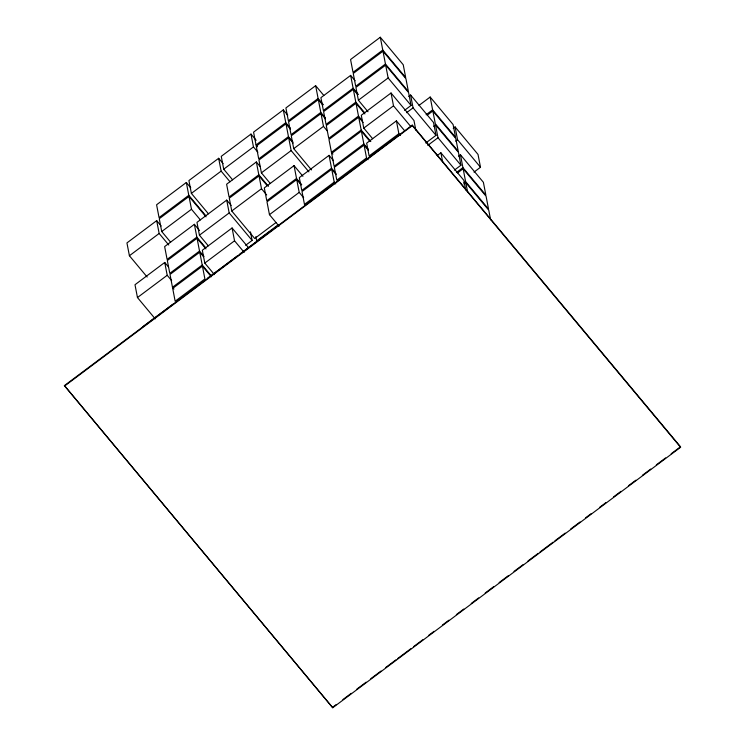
<?xml version="1.0" encoding="UTF-8"?>
<svg xmlns="http://www.w3.org/2000/svg" width="745" height="745" viewBox="0 0 745 745"><rect width="100%" height="100%" fill="white"/><g stroke="black" fill="none" stroke-linecap="round" stroke-linejoin="round"><path stroke-width="1.12" d="M186.325 182.497L156.59 204.773L159.058 217.596L188.802 195.32L186.325 182.497L190.767 187.824M223.1 163.611L218.658 158.294L188.913 180.56L191.381 193.383L208.404 213.787M256.168 140.293L250.981 134.081L221.246 156.357L223.714 169.18L232.589 179.824M287.756 115.196L283.314 109.878L253.57 132.144L256.038 144.968L257.519 146.746M315.638 85.666L285.903 107.941L288.371 120.765L318.115 98.489L315.638 85.666L323.777 95.425M380.295 37.25L350.56 59.526L353.028 72.349L382.772 50.073L380.295 37.25L403.231 64.75L405.699 77.573L382.772 50.073M191.381 193.383L221.125 171.117L218.658 158.294M223.714 169.18L253.458 146.905L250.981 134.081M256.038 144.968L285.782 122.701L283.314 109.878M161.125 225.968L156.683 220.65L126.939 242.917L129.407 255.74L147.165 277.028M206.03 216.842L189.016 196.438L159.272 218.713L161.74 231.537L170.614 242.181M285.996 123.81L256.252 146.085L258.72 158.909L288.464 136.633L285.996 123.81L290.438 129.136M318.329 99.606L288.585 121.873L291.053 134.696L320.797 112.43L318.329 99.606L322.762 104.924M350.653 75.394L320.909 97.669L323.377 110.493L353.121 88.217L350.653 75.394L355.095 80.721M382.986 51.191L353.242 73.457L355.71 86.28L385.454 64.014L382.986 51.191L405.923 78.691L408.39 91.514L385.454 64.014M129.407 255.74L159.151 233.474L156.683 220.65M161.74 231.537L191.484 209.261L189.016 196.438M256.354 161.963L226.61 184.229L229.078 197.053L258.822 174.786L256.354 161.963L260.052 166.396M293.12 143.077L288.678 137.75L258.943 160.026L261.411 172.849L270.286 183.493M325.453 118.865L321.011 113.547L291.267 135.814L293.735 148.637L311.494 169.925M353.335 89.335L323.6 111.61L326.068 124.434L355.803 102.158L353.335 89.335L357.777 94.662M404.563 110.325L411.072 105.445L408.605 92.622L385.668 65.122L355.924 87.398L358.392 100.221L368.011 111.75M261.411 172.849L291.146 150.574L288.678 137.75M293.735 148.637L323.479 126.361L321.011 113.547M358.392 100.221L388.136 77.946L385.668 65.122M194.38 224.31L164.636 246.586L167.103 259.409L196.848 237.133L194.38 224.31L199.558 230.522M231.146 205.424L226.713 200.107L196.969 222.373L199.436 235.197L208.311 245.85M267.176 185.654L259.037 175.894L229.292 198.17L231.76 210.993L254.697 238.493L276.078 222.485M356.026 103.276L326.282 125.542L328.75 138.365L358.494 116.099L356.026 103.276L364.901 113.92M199.436 235.197L229.181 212.93L226.713 200.107M231.76 210.993L261.504 188.718L259.037 175.894M168.435 266.896L164.738 262.464L134.994 284.73L137.462 297.553L155.221 318.851M197.062 238.251L167.318 260.526L169.795 273.35L199.53 251.074L197.062 238.251L205.946 248.895M294.051 165.623L264.307 187.898L266.775 200.722L296.519 178.446L294.051 165.623L302.926 176.276M363.141 122.534L358.708 117.207L328.964 139.483L331.432 152.306L332.913 154.075M415.822 130.124L413.969 120.504L391.032 93.004L361.288 115.27L363.765 128.093L372.64 138.738M137.462 297.553L167.206 275.287L164.738 262.464M331.432 152.306L361.176 130.03L358.708 117.207M363.765 128.093L393.5 105.827L391.032 93.004M203.45 256.625L199.744 252.192L170.009 274.458L172.477 287.281L173.958 289.06M248.355 247.498L232.077 227.979L202.333 250.255L204.8 263.078L214.42 274.607M301.176 184.89L296.733 179.564L266.989 201.839L269.457 214.662L279.077 226.191M329.057 155.36L299.322 177.627L301.79 190.45L331.534 168.184L329.057 155.36L333.499 160.678M361.39 131.148L331.646 153.423L334.114 166.247L363.858 143.971L361.39 131.148L369.529 140.907M408.735 96.412L410.597 95.015L433.534 122.515L436.002 135.339L425.777 142.993M172.477 287.281L202.221 265.015L199.744 252.192M204.8 263.078L234.545 240.803L232.077 227.979M269.457 214.662L299.201 192.387L296.733 179.564M406.556 112.709L413.065 107.839L410.597 95.015M202.435 266.133L172.691 288.399L175.159 301.222L204.903 278.947L202.435 266.133L211.31 276.777M331.749 169.292L302.004 191.567L304.472 204.391L334.216 182.115L331.749 169.292L336.181 174.619M364.072 145.089L334.328 167.355L336.805 180.178L366.54 157.912L364.072 145.089L368.514 150.406M396.405 120.876L366.661 143.152L369.129 155.975L398.873 133.7L396.405 120.876L404.544 130.636M419.007 105.39L430.163 97.036L453.09 124.536L455.567 137.359L432.631 109.86L430.163 97.036M245.608 245.301L252.117 240.43L250.469 231.881M278.071 224.878L256.69 240.886L255.87 236.612M143.049 326.543L172.784 304.277M207.706 278.127L237.441 255.861M240.03 253.924L269.774 231.648M304.686 205.508L334.43 183.233M369.343 157.083L399.087 134.817M64.405 385.603L412.255 125.123L680.502 446.758L680.595 447.27L332.745 707.75L64.405 385.603L332.745 707.75M426.121 114.73L432.631 109.86M64.498 386.115L412.348 125.635L412.255 125.123M427.267 115.149L432.845 110.968L455.782 138.477L458.25 151.291L435.313 123.791L432.845 110.968M433.665 126.305L435.527 124.909L458.464 152.408L460.931 165.232L454.422 170.102M427.77 145.387L437.995 137.732L435.527 124.909M453.23 128.317L455.093 126.929L478.02 154.429L480.497 167.252L473.988 172.123M455.698 141.14L457.56 139.753L455.093 126.929M437.175 155.565L440.891 152.79L463.828 180.29L465.681 189.9M458.594 156.189L460.457 154.802L483.393 182.302L485.861 195.125L462.924 167.625L460.457 154.802M456.424 172.495L462.924 167.625M457.56 172.915L463.139 168.743L486.075 196.242L488.543 209.066L465.606 181.566L463.139 168.743M463.753 182.953L465.606 181.566M463.967 184.071L465.821 182.674L488.757 210.174L490.61 219.794M332.652 707.238L336.368 704.453M342.877 699.574L351.249 693.306M356.827 689.125L366.13 682.169M370.787 678.686L381.012 671.021M385.659 667.539L395.893 659.874M397.756 658.487L410.774 648.737M413.568 646.641L422.862 639.676M428.45 635.504L434.028 631.322M442.4 625.055L448.909 620.175M456.35 614.606L463.79 609.038M471.231 603.459L478.672 597.89M485.181 593.02L493.553 586.743M499.131 582.571L508.435 575.606M514.013 571.424L523.316 564.459M527.963 560.976L538.197 553.321M540.06 551.924L553.079 542.174M554.941 540.777L565.166 533.122M570.745 528.941L580.048 521.975M585.626 517.794L591.213 513.622M599.585 507.354L606.095 502.475M613.535 496.906L620.976 491.328M628.417 485.759L635.857 480.19M642.367 475.31L650.739 469.043M656.317 464.861L665.62 457.905M671.198 453.724L680.502 446.758M457.56 139.753L480.497 167.252M388.136 77.946L411.072 105.445M413.065 107.839L436.002 135.339M437.995 137.732L460.931 165.232M412.348 125.635L680.595 447.27M393.5 105.827L410.523 126.231M398.873 133.7L400.354 135.478M353.121 88.217L358.298 94.429M355.803 102.158L364.687 112.802M358.494 116.099L362.191 120.532M361.176 130.03L370.796 141.569M363.858 143.971L368.3 149.298M318.115 98.489L323.293 104.7M366.54 157.912L368.021 159.681M320.797 112.43L325.23 117.747M323.479 126.361L327.176 130.803M331.534 168.184L335.967 173.501M285.782 122.701L290.224 128.019M334.216 182.115L335.697 183.894M288.464 136.633L292.906 141.96M291.146 150.574L308.905 171.862M296.519 178.446L301.697 184.658M299.201 192.387L303.643 197.714M253.458 146.905L257.891 152.231M258.822 174.786L268.442 186.315M261.504 188.718L266.682 194.929M221.125 171.117L230 181.761M229.181 212.93L252.117 240.43M234.545 240.803L244.164 252.341M188.802 195.32L205.816 215.724M191.484 209.261L200.358 219.905M196.848 237.133L205.732 247.787M199.53 251.074L203.972 256.401M202.221 265.015L211.096 275.659M159.151 233.474L168.77 245.003M167.206 275.287L171.648 280.604M465.821 182.674L467.674 192.294M440.891 152.79L442.744 162.401"/></g></svg>
